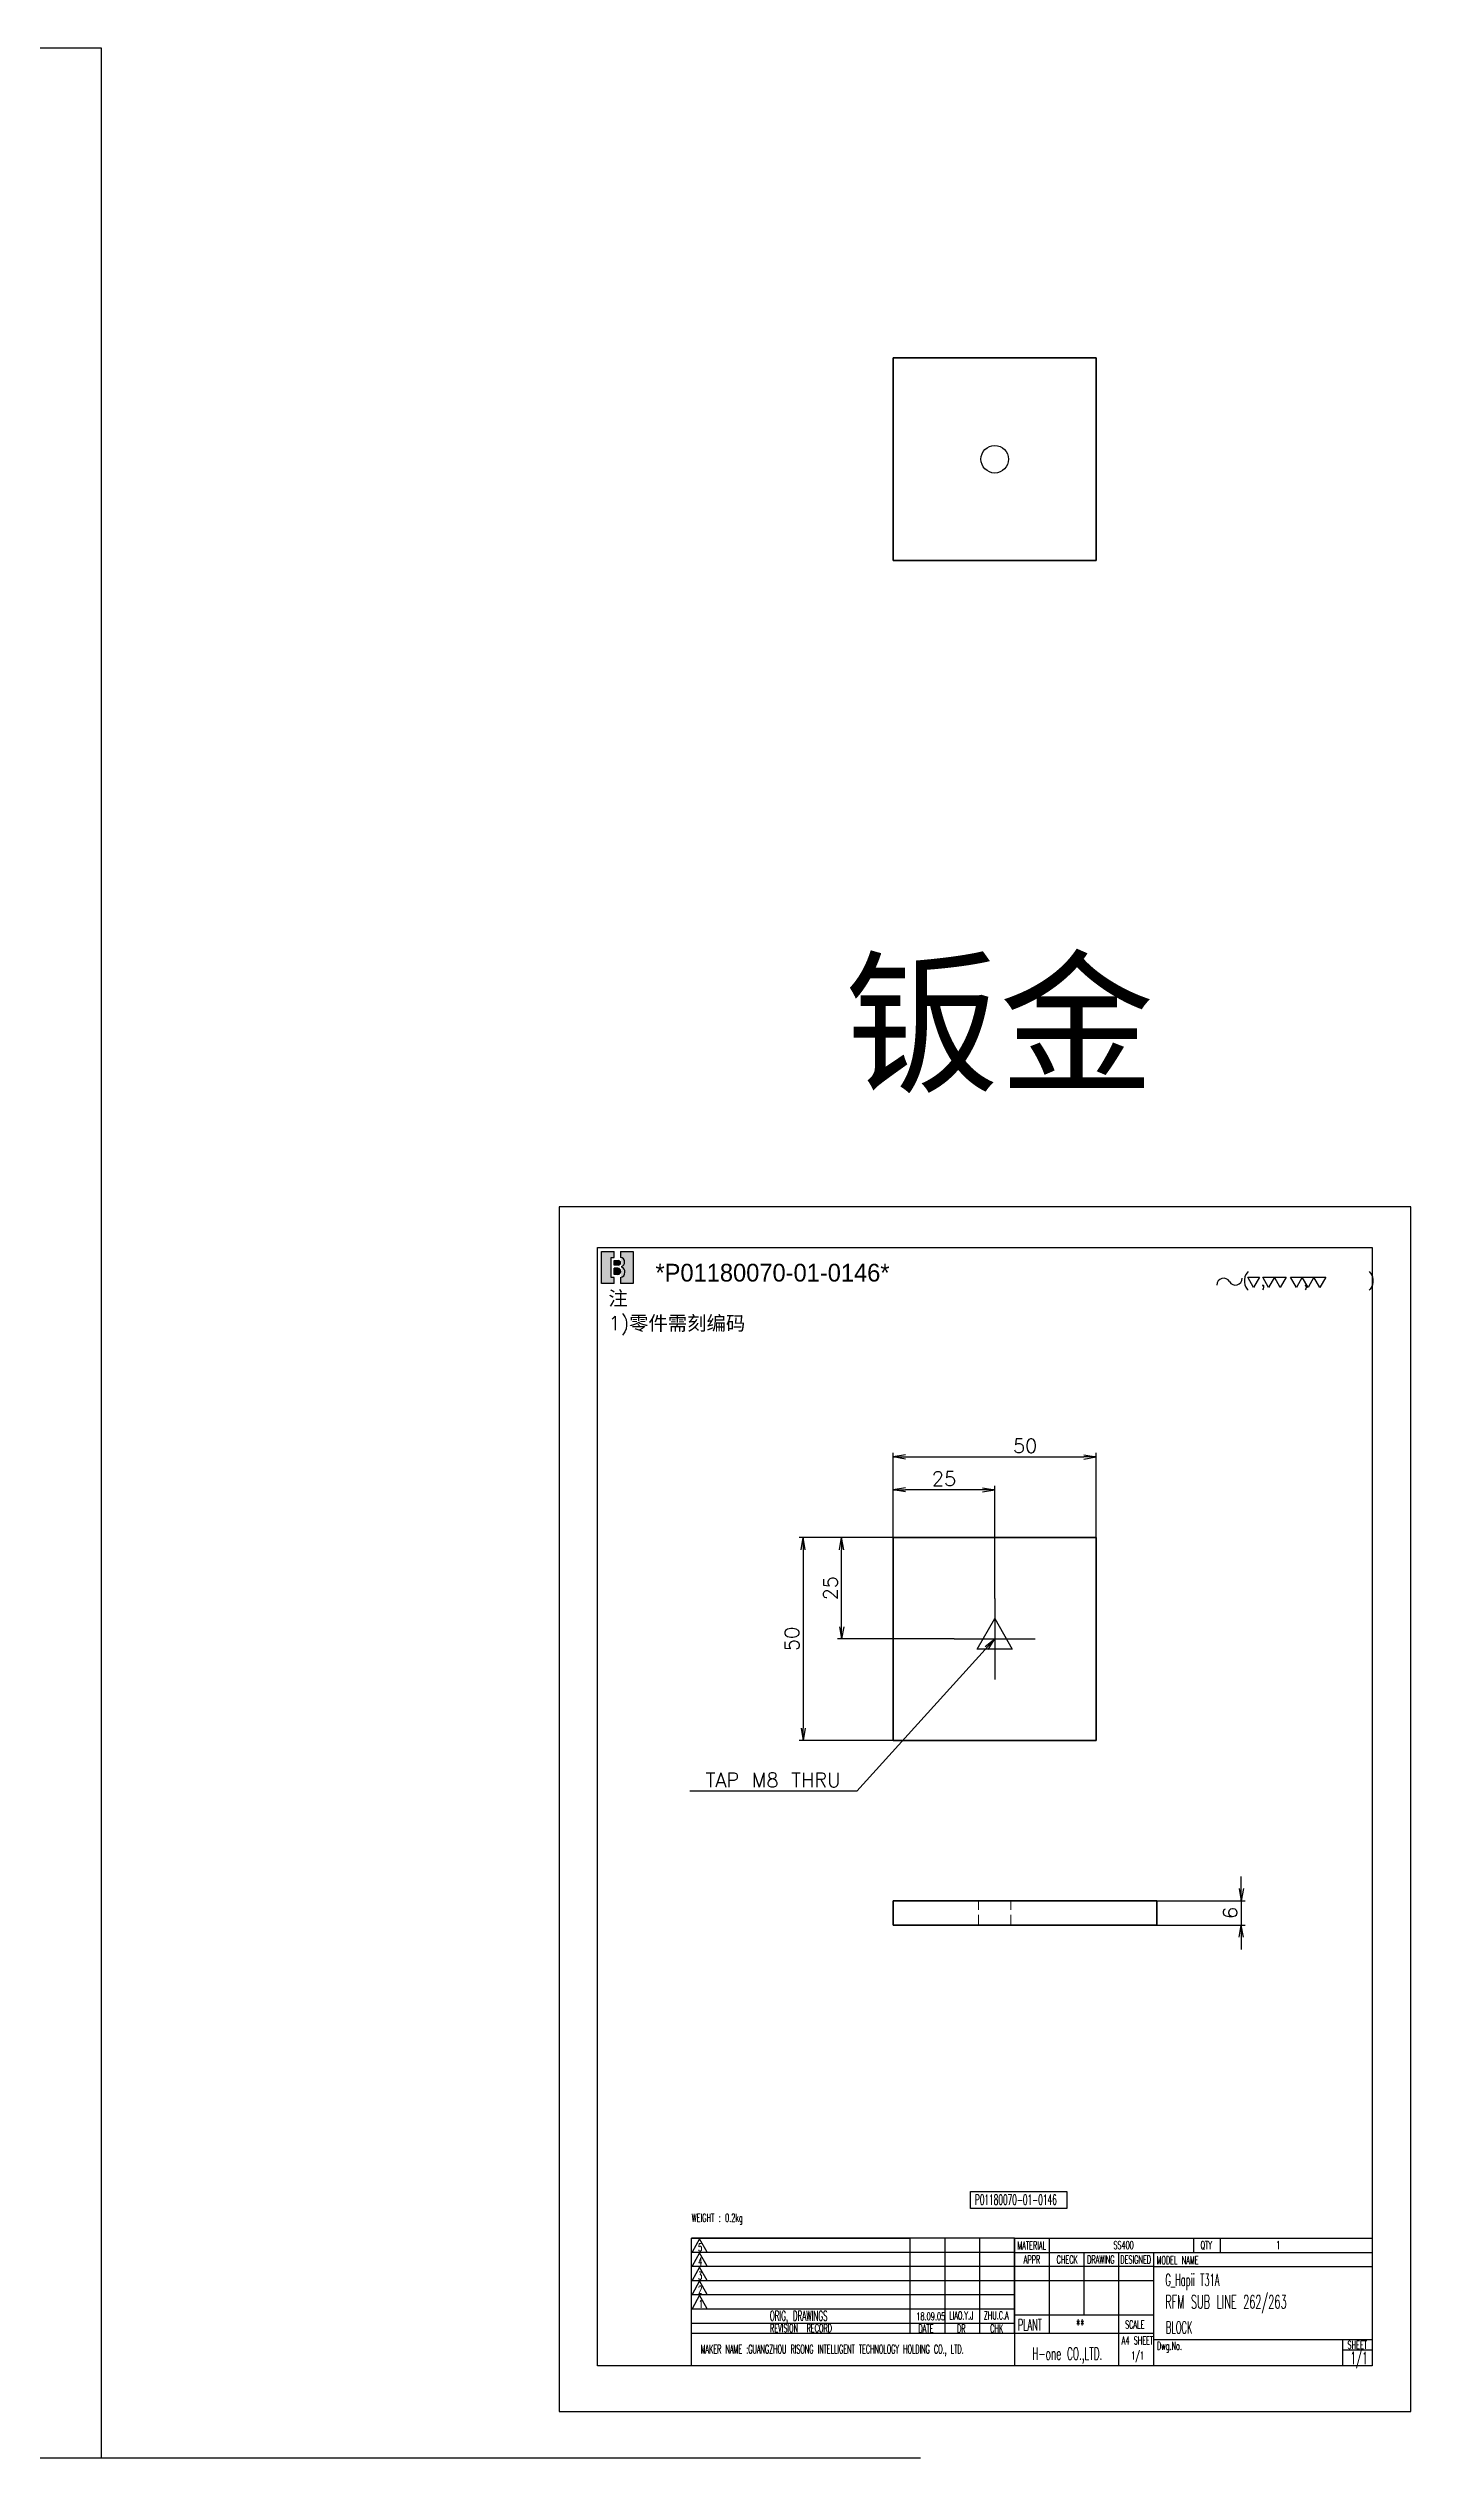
# Model space of a CAD drawing. Header units: inches. Extents: x 21 to 8642, y -3779 to 2137.
# Drawn here: x 8306 to 8642, y 19 to 613 of the extents above; entities that cross this region are included whole.
import ezdxf
from ezdxf.enums import TextEntityAlignment as Align

# ---------------------------------------------------------------- set-up
doc = ezdxf.new("R2010")
doc.units = ezdxf.units.IN
doc.header["$MEASUREMENT"] = 0
doc.linetypes.add('CENTER-HOKUTO', pattern=[23, 20, -1, 1, -1])
doc.linetypes.add('HIDDEN-HOKUTO', pattern=[3.8, 2.5, -1.3])
doc.layers.add('AM_7', color=2, linetype='CENTER-HOKUTO', lineweight=30)
doc.layers.add('AM_HID', color=1, linetype='HIDDEN-HOKUTO', lineweight=25)
doc.layers.add('title_frame', color=7, linetype='Continuous')
doc.layers.add('word_dim', color=253, linetype='Continuous')
doc.styles.add('MX_NOTE_STANDARD', font='txt.shx', dxfattribs={"bigfont": 'bigfont.shx'})
doc.styles.get("Standard").update_dxf_attribs({"font": 'txt', "bigfont": 'gbcbig.shx'})
doc.dimstyles.new('STANDARD1-1', dxfattribs={"dimtxt": 3.5, "dimasz": 3, "dimexe": 1, "dimexo": 0, "dimgap": 1, "dimtad": 3, "dimdsep": 46, "dimtxsty": 'Standard', "dimblk1": 'OPEN', "dimblk2": 'OPEN', "dimsah": 1, "dimcen": 0, "dimclrd": 256, "dimclre": 256, "dimclrt": 3, "dimazin": 2, "dimtfac": 1, "dimtmove": 0, "dimatfit": 3, "dimldrblk": 'OPEN', "dimfxl": 1, "dimtolj": 1, "dimlwd": 25, "dimlwe": 25, "dimarcsym": 0})

# ---------------------------------------------------------------- blocks, each defined once
blk = doc.blocks.new('_Open')
at = {"color": 0, "lineweight": -2}
for p, q in [((-1, 0.17), (0, 0)), ((-1, -0.17), (0, 0)), ((0, 0), (-1, 0))]:
    blk.add_line(p, q, dxfattribs=at)
blk = doc.blocks.new('*D208')
at = {"layer": 'DEFPOINTS', "color": 0, "linetype": 'Continuous', "ltscale": 2, "transparency": 16777216}
for p in [(8514.37, 245.78), (8492.12, 195.78), (8514.37, 195.78)]:
    blk.add_point(p, dxfattribs=at)
at = {"layer": 'word_dim', "linetype": 'Continuous', "lineweight": 25, "ltscale": 2, "transparency": 16777216}
for p, q in [((8514.37, 245.78), (8491.12, 245.78)), ((8492.12, 242.78), (8492.12, 198.78)), ((8514.37, 195.78), (8491.12, 195.78))]:
    blk.add_line(p, q, dxfattribs=at)
at = {"layer": 'word_dim', "linetype": 'Continuous', "lineweight": 25, "ltscale": 2, "transparency": 16777216, "xscale": 3, "yscale": 3, "zscale": 3}
for p, rotation in [((8492.12, 245.78), 90), ((8492.12, 195.78), 270)]:
    blk.add_blockref('_Open', p, dxfattribs=dict(at, rotation=rotation))
at = {"layer": 'word_dim', "color": 3, "linetype": 'Continuous', "lineweight": 13, "ltscale": 2, "transparency": 16777216, "insert": (8489.37, 220.78), "char_height": 3.5, "attachment_point": 5, "rotation": 90}
blk.add_mtext('\\A1;50', dxfattribs=at)
blk = doc.blocks.new('*D209')
at = {"layer": 'DEFPOINTS', "color": 0, "linetype": 'Continuous', "ltscale": 2, "transparency": 16777216}
for p in [(8564.37, 265.63), (8514.37, 245.78), (8564.37, 245.78)]:
    blk.add_point(p, dxfattribs=at)
at = {"layer": 'word_dim', "linetype": 'Continuous', "lineweight": 25, "ltscale": 2, "transparency": 16777216}
for p, q in [((8514.37, 245.78), (8514.37, 266.63)), ((8517.37, 265.63), (8561.37, 265.63)), ((8564.37, 245.78), (8564.37, 266.63))]:
    blk.add_line(p, q, dxfattribs=at)
at = {"layer": 'word_dim', "linetype": 'Continuous', "lineweight": 25, "ltscale": 2, "transparency": 16777216, "xscale": 3, "yscale": 3, "zscale": 3, "rotation": 180}
blk.add_blockref('_Open', (8514.37, 265.63), dxfattribs=at)
at = {"layer": 'word_dim', "linetype": 'Continuous', "lineweight": 25, "ltscale": 2, "transparency": 16777216, "xscale": 3, "yscale": 3, "zscale": 3}
blk.add_blockref('_Open', (8564.37, 265.63), dxfattribs=at)
at = {"layer": 'word_dim', "color": 3, "linetype": 'Continuous', "lineweight": 13, "ltscale": 2, "transparency": 16777216, "insert": (8546.87, 268.38), "char_height": 3.5, "attachment_point": 5}
blk.add_mtext('\\A1;50', dxfattribs=at)
blk = doc.blocks.new('*D210')
at = {"layer": 'DEFPOINTS', "color": 0, "linetype": 'Continuous', "ltscale": 2, "transparency": 16777216}
for p in [(8579.37, 156.23), (8579.37, 150.23), (8600.16, 150.23)]:
    blk.add_point(p, dxfattribs=at)
at = {"layer": 'word_dim', "linetype": 'Continuous', "lineweight": 25, "ltscale": 2, "transparency": 16777216}
for p, q in [((8600.16, 159.23), (8600.16, 162.23)), ((8579.37, 156.23), (8601.16, 156.23)), ((8600.16, 156.23), (8600.16, 150.23)), ((8579.37, 150.23), (8601.16, 150.23)), ((8600.16, 147.23), (8600.16, 144.23))]:
    blk.add_line(p, q, dxfattribs=at)
at = {"layer": 'word_dim', "linetype": 'Continuous', "lineweight": 25, "ltscale": 2, "transparency": 16777216, "xscale": 3, "yscale": 3, "zscale": 3}
for p, rotation in [((8600.16, 156.23), 270), ((8600.16, 150.23), 90)]:
    blk.add_blockref('_Open', p, dxfattribs=dict(at, rotation=rotation))
at = {"layer": 'word_dim', "color": 3, "linetype": 'Continuous', "lineweight": 13, "ltscale": 2, "transparency": 16777216, "insert": (8597.41, 153.23), "char_height": 3.5, "attachment_point": 5, "rotation": 90}
blk.add_mtext('\\A1;6', dxfattribs=at)
blk = doc.blocks.new('shiage0')
at = {"layer": 'word_dim', "color": 3, "linetype": 'Continuous'}
for centre, start, end in [((1.69, 0), 30, 180), ((4.61, 1.69), 210, 0)]:
    blk.add_arc(centre, 1.69, start, end, dxfattribs=at)
blk = doc.blocks.new('10')
at = {"layer": 'title_frame', "color": 3, "linetype": 'Continuous'}
for points in [[(9.63, 2.65), (8.18, 5.15), (11.07, 5.15)], [(13.31, 2.65), (11.86, 5.15), (17.64, 5.15), (16.2, 2.65), (14.75, 5.15)], [(20.17, 2.65), (18.73, 5.15), (27.4, 5.15), (25.95, 2.65), (24.51, 5.15), (23.06, 2.65), (21.62, 5.15)]]:
    blk.add_lwpolyline(points, close=True, dxfattribs=at)
blk.add_blockref('shiage0', (0.52, 3.24), dxfattribs=at)
blk.add_text('( ,   ,     )', height=3, dxfattribs=at).set_placement((6.84, 2.97))
blk = doc.blocks.new('B機密ﾏｰｸ')
blk.add_hatch(color=1).paths.add_polyline_path([(0.4, 0.815), (0.4, 1), (0, 1), (0, 0), (0.4, 0), (0.4, 0.185), (0.3, 0.185), (0.3, 0.815)])
h = blk.add_hatch(color=1)
edge = h.paths.add_edge_path()
edge.add_line((0.6, 1), (0.6, 0.814))
edge.add_arc((0.585, 0.67), 0.145, 0, 84.06223, ccw=False)
edge.add_arc((0.585, 0.67), 0.145, -69.82873, 0, ccw=False)
edge.add_line((0.635, 0.534), (0.635, 0.512))
edge.add_arc((0.57, 0.355), 0.17, 0, 67.52049, ccw=False)
edge.add_arc((0.57, 0.355), 0.17, -79.83575, 0, ccw=False)
edge.add_line((0.6, 0.188), (0.6, 0))
edge.add_line((0.6, 0), (1, 0))
edge.add_line((1, 0), (1, 1))
edge.add_line((1, 1), (0.6, 1))
h = blk.add_hatch(color=1)
edge = h.paths.add_edge_path()
edge.add_arc((0.53, 0.645), 0.07, 360, 450)
edge.add_line((0.53, 0.715), (0.4, 0.715))
edge.add_line((0.4, 0.715), (0.4, 0.575))
edge.add_line((0.4, 0.575), (0.53, 0.575))
edge.add_arc((0.53, 0.645), 0.07, 270, 360)
h = blk.add_hatch(color=1)
edge = h.paths.add_edge_path()
edge.add_arc((0.515, 0.38), 0.095, 0, 90)
edge.add_line((0.515, 0.475), (0.4, 0.475))
edge.add_line((0.4, 0.475), (0.4, 0.285))
edge.add_line((0.4, 0.285), (0.515, 0.285))
edge.add_arc((0.515, 0.38), 0.095, 270, 360)
at = {"color": 1}
for p, q in [((0, 0), (0, 1)), ((0, 1), (0.4, 1)), ((0.3, 0.815), (0.4, 0.815)), ((0.3, 0.185), (0.3, 0.815)), ((0.4, 0.815), (0.4, 1)), ((0.6, 1), (0.6, 0.814)), ((0.6, 1), (1, 1)), ((1, 1), (1, 0)), ((0.4, 0.185), (0.3, 0.185)), ((0.4, 0.715), (0.53, 0.715)), ((0.4, 0.575), (0.4, 0.715)), ((0.53, 0.575), (0.4, 0.575)), ((0.515, 0.475), (0.4, 0.475)), ((0.4, 0.285), (0.4, 0.475)), ((0.515, 0.285), (0.4, 0.285)), ((0.4, 0), (0.4, 0.185)), ((0.57, 0.525), (0.57, 0.525)), ((0.6, 0.645), (0.6, 0.645)), ((0.6, 0.188), (0.6, 0)), ((0.61, 0.38), (0.61, 0.38)), ((0.635, 0.534), (0.635, 0.512)), ((0.73, 0.67), (0.73, 0.67)), ((0.74, 0.355), (0.74, 0.355)), ((0.4, 0), (0, 0)), ((1, 0), (0.6, 0))]:
    blk.add_line(p, q, dxfattribs=at)
for centre, radius, start, end in [((0.585, 0.67), 0.145, 360, 84.06223), ((0.515, 0.38), 0.095, 0, 90), ((0.515, 0.38), 0.095, 270, 0), ((0.53, 0.645), 0.07, 360, 90), ((0.53, 0.645), 0.07, 270, 360), ((0.57, 0.355), 0.17, 280.16425, 0), ((0.585, 0.67), 0.145, 290.17127, 0), ((0.57, 0.355), 0.17, 0, 67.52049)]:
    blk.add_arc(centre, radius, start, end, dxfattribs=at)
blk.add_attdef('B機密ﾏｰｸ', (-0.086, 1.075), '', height=0.2)
blk = doc.blocks.new('MARK_M8BOLT')
at = {"color": 3, "linetype": 'Continuous'}
for p, q in [((-2.17, -1.25), (0, 2.5)), ((0, 2.5), (2.17, -1.25)), ((2.17, -1.25), (-2.17, -1.25))]:
    blk.add_line(p, q, dxfattribs=at)
blk = doc.blocks.new('MARK_CENTER')
at = {"color": 2, "linetype": 'CENTER-HOKUTO'}
for p, q in [((0, 10), (0, -10)), ((-10, 0), (10, 0))]:
    blk.add_line(p, q, dxfattribs=at)
blk = doc.blocks.new('*D211')
at = {"layer": 'DEFPOINTS', "color": 0, "linetype": 'Continuous', "ltscale": 2, "transparency": 16777216}
for p in [(8501.62, 245.78), (8524.37, 245.78), (8529.37, 220.78)]:
    blk.add_point(p, dxfattribs=at)
at = {"layer": 'word_dim', "linetype": 'Continuous', "lineweight": 25, "ltscale": 2, "transparency": 16777216}
for p, q in [((8524.37, 245.78), (8500.62, 245.78)), ((8501.62, 223.78), (8501.62, 242.78)), ((8529.37, 220.78), (8500.62, 220.78))]:
    blk.add_line(p, q, dxfattribs=at)
at = {"layer": 'word_dim', "linetype": 'Continuous', "lineweight": 25, "ltscale": 2, "transparency": 16777216, "xscale": 3, "yscale": 3, "zscale": 3}
for p, rotation in [((8501.62, 245.78), 90), ((8501.62, 220.78), 270)]:
    blk.add_blockref('_Open', p, dxfattribs=dict(at, rotation=rotation))
at = {"layer": 'word_dim', "color": 3, "linetype": 'Continuous', "lineweight": 13, "ltscale": 2, "transparency": 16777216, "insert": (8498.87, 233.28), "char_height": 3.5, "attachment_point": 5, "rotation": 90}
blk.add_mtext('\\A1;25', dxfattribs=at)
blk = doc.blocks.new('*D212')
at = {"layer": 'DEFPOINTS', "color": 0, "linetype": 'Continuous', "ltscale": 2, "transparency": 16777216}
for p in [(8514.37, 257.52), (8514.37, 245.78), (8539.37, 230.78)]:
    blk.add_point(p, dxfattribs=at)
at = {"layer": 'word_dim', "linetype": 'Continuous', "lineweight": 25, "ltscale": 2, "transparency": 16777216}
for p, q in [((8514.37, 245.78), (8514.37, 258.52)), ((8536.37, 257.52), (8517.37, 257.52)), ((8539.37, 230.78), (8539.37, 258.52))]:
    blk.add_line(p, q, dxfattribs=at)
at = {"layer": 'word_dim', "linetype": 'Continuous', "lineweight": 25, "ltscale": 2, "transparency": 16777216, "xscale": 3, "yscale": 3, "zscale": 3, "rotation": 180}
blk.add_blockref('_Open', (8514.37, 257.52), dxfattribs=at)
at = {"layer": 'word_dim', "linetype": 'Continuous', "lineweight": 25, "ltscale": 2, "transparency": 16777216, "xscale": 3, "yscale": 3, "zscale": 3}
blk.add_blockref('_Open', (8539.37, 257.52), dxfattribs=at)
at = {"layer": 'word_dim', "color": 3, "linetype": 'Continuous', "lineweight": 13, "ltscale": 2, "transparency": 16777216, "insert": (8526.87, 260.27), "char_height": 3.5, "attachment_point": 5}
blk.add_mtext('\\A1;25', dxfattribs=at)

msp = doc.modelspace()

# ---------------------------------------------------------------- linework, layer by layer
at = {"color": 7, "lineweight": 35}
for p, q in [((8514.369, 536.593), (8514.369, 486.593)), ((8514.369, 536.593), (8564.369, 536.593)), ((8564.369, 486.593), (8564.369, 536.593)), ((8564.369, 486.593), (8514.369, 486.593)), ((8514.369, 245.777), (8514.369, 195.777)), ((8514.369, 245.777), (8564.369, 245.777)), ((8564.369, 195.777), (8564.369, 245.777)), ((8564.369, 195.777), (8514.369, 195.777)), ((8579.369, 156.227), (8514.369, 156.227)), ((8579.369, 150.227), (8514.369, 150.227))]:
    msp.add_line(p, q, dxfattribs=at)
at = {"color": 7, "lineweight": 35, "ltscale": 0.15}
for p, q in [((8514.369, 150.227), (8514.369, 156.227)), ((8579.369, 150.227), (8579.369, 156.227))]:
    msp.add_line(p, q, dxfattribs=at)
at = {"linetype": 'Continuous'}
msp.add_line((8578.564, 66.055), (8632.464, 66.055), dxfattribs=at)
msp.add_circle((8539.369, 511.593), 3.4)
at = {"layer": 'AM_7', "lineweight": 13, "ltscale": 0.216016}
msp.add_line((8543.69, 220.777), (8535.049, 220.777), dxfattribs=at)
at = {"layer": 'AM_7', "lineweight": 13, "ltscale": 0.216028}
msp.add_line((8539.369, 225.097), (8539.369, 216.456), dxfattribs=at)
at = {"layer": 'AM_HID', "lineweight": 13}
for p, q in [((8535.369, 150.227), (8535.369, 156.227)), ((8543.369, 150.227), (8543.369, 156.227))]:
    msp.add_line(p, q, dxfattribs=at)
at = {"layer": 'title_frame'}
for p, q in [((8441.464, 317.305), (8632.464, 317.305)), ((8441.464, 41.555), (8441.464, 317.305)), ((8446.464, 317.305), (8632.464, 317.305)), ((8632.464, 317.305), (8632.464, 41.555)), ((8533.421, 84.571), (8557.164, 84.571)), ((8533.421, 80.371), (8533.421, 84.571)), ((8557.164, 84.571), (8557.164, 80.371)), ((8557.164, 80.371), (8533.421, 80.371)), ((8464.639, 41.555), (8464.639, 73.055)), ((8464.639, 73.055), (8518.539, 73.055)), ((8544.264, 73.055), (8464.639, 73.055)), ((8466.619, 72.931), (8464.739, 69.609)), ((8468.498, 69.609), (8466.619, 72.931)), ((8518.539, 49.555), (8518.539, 73.055)), ((8527.114, 49.555), (8527.114, 73.055)), ((8527.114, 49.555), (8527.114, 73.055)), ((8535.689, 49.555), (8535.689, 73.055)), ((8535.689, 49.555), (8535.689, 73.055)), ((8544.264, 73.055), (8544.264, 69.555)), ((8544.264, 49.555), (8544.264, 73.055)), ((8544.264, 73.055), (8544.264, 41.555)), ((8544.264, 73.055), (8544.264, 41.555)), ((8544.264, 73.055), (8632.464, 73.055)), ((8552.839, 49.555), (8552.839, 73.055)), ((8588.364, 73.055), (8588.364, 69.555)), ((8594.936, 73.055), (8594.936, 69.555)), ((8518.539, 69.555), (8464.639, 69.555)), ((8544.264, 69.555), (8464.639, 69.555)), ((8518.539, 66.055), (8464.639, 66.055)), ((8544.264, 66.055), (8464.639, 66.055)), ((8464.739, 69.609), (8468.498, 69.609)), ((8466.619, 69.454), (8464.739, 66.132)), ((8464.739, 66.132), (8468.498, 66.132)), ((8466.619, 65.924), (8464.739, 62.602)), ((8468.498, 66.132), (8466.619, 69.454)), ((8468.498, 62.602), (8466.619, 65.924)), ((8544.264, 69.555), (8632.464, 69.555)), ((8578.564, 66.055), (8544.264, 66.055)), ((8561.414, 54.151), (8561.414, 69.555)), ((8569.989, 41.555), (8569.989, 69.555)), ((8578.564, 41.555), (8578.564, 69.555)), ((8518.539, 62.555), (8464.639, 62.555)), ((8544.264, 62.555), (8464.639, 62.555)), ((8464.739, 62.602), (8468.498, 62.602)), ((8466.619, 62.511), (8464.739, 59.189)), ((8468.498, 59.189), (8466.619, 62.511)), ((8578.564, 62.555), (8544.264, 62.555)), ((8518.539, 59.055), (8464.639, 59.055)), ((8544.264, 59.055), (8464.639, 59.055)), ((8518.539, 55.555), (8464.639, 55.555)), ((8544.264, 55.555), (8464.639, 55.555)), ((8464.739, 59.189), (8468.498, 59.189)), ((8466.619, 58.982), (8464.739, 55.66)), ((8464.739, 55.66), (8468.498, 55.66)), ((8468.498, 55.66), (8466.619, 58.982)), ((8544.264, 54.151), (8578.564, 54.151)), ((8518.539, 52.055), (8464.639, 52.055)), ((8544.264, 52.055), (8464.639, 52.055)), ((8544.264, 49.555), (8464.639, 49.555)), ((8578.564, 49.555), (8544.264, 49.555)), ((8578.564, 48.055), (8632.464, 48.055)), ((8625.114, 48.055), (8625.114, 41.555)), ((8625.114, 45.555), (8632.464, 45.555)), ((8632.464, 41.555), (8441.464, 41.555)), ((8632.464, 41.555), (8578.564, 41.555))]:
    msp.add_line(p, q, dxfattribs=at)
at = {"layer": 'title_frame', "color": 4}
for points in [[(8319.155, 612.914), (7479.155, 612.914), (7479.155, 18.914), (8319.155, 18.914)], [(8431.964, 30.305), (8641.964, 30.305), (8641.964, 327.305), (8431.964, 327.305)]]:
    msp.add_lwpolyline(points, close=True, dxfattribs=at)
at = {"layer": 'word_dim', "linetype": 'Continuous', "ltscale": 2}
msp.add_line((8319.155, 18.914), (8521.035, 18.914), dxfattribs=at)

# ---------------------------------------------------------------- block references
at = {"xscale": 7.778749999997672, "yscale": 7.9375, "zscale": 7.9375}
msp.add_blockref('B機密ﾏｰｸ', (8442.444, 308.367), dxfattribs=at)
at = {"layer": 'word_dim', "linetype": 'Continuous', "lineweight": 13, "ltscale": 2}
msp.add_blockref('10', (8593.581, 304.781), dxfattribs=at)
at = {"layer": 'word_dim', "color": 2, "linetype": 'CENTER-HOKUTO', "ltscale": 2}
msp.add_blockref('MARK_CENTER', (8539.369, 220.777), dxfattribs=at)
at = {"layer": 'word_dim', "color": 3, "linetype": 'Continuous', "ltscale": 2, "xscale": 2, "yscale": 2, "zscale": 2}
msp.add_blockref('MARK_M8BOLT', (8539.369, 220.777), dxfattribs=at)

# ---------------------------------------------------------------- texts
at = {"linetype": 'Continuous', "ltscale": 2, "insert": (8502.341, 386.533), "char_height": 28, "width": 97.82245, "attachment_point": 1}
msp.add_mtext('{\\fMicrosoft YaHei|b0|i0|c134|p34;\\C3;钣金}', dxfattribs=at)
at = {"ltscale": 2, "char_height": 3.5, "attachment_point": 1}
for s, insert, width in [('{\\fSimSun|b0|i0|c134|p2;\\C3;注}', (8444.116, 306.484), 10.36469), ('{\\Fromans,bigfont|c134;\\C3;1)\\fSimSun|b0|i0|c134|p2;零件需刻编码}', (8444.116, 300.354), 96.90613)]:
    msp.add_mtext(s, dxfattribs=dict(at, insert=insert, width=width))
at = {"linetype": 'Continuous', "char_height": 3, "width": 50.9, "attachment_point": 4}
for s, insert in [('{\\W0.5;\\C3;G_Hapii T\\Fromans,bigfont|c134;31\\Fromans,bigfont|c128;A}', (8581.443, 62.267)), ('{\\W0.5;\\C3;BLOCK}', (8581.564, 51.055))]:
    msp.add_mtext(s, dxfattribs=dict(at, insert=insert))
at = {"layer": 'title_frame', "color": 3, "style": 'MX_NOTE_STANDARD', "width": 0.5341}
for s, height, p in [('P01180070-01-0146', 2.5, (8534.481, 81.31)), ('WEIGHT : 0.2kg ', 2, (8464.663, 77.081)), ('5', 1.918, (8466.224, 69.835)), ('MATERIAL', 1.9728, (8544.936, 70.267)), ('SS400', 1.9728, (8568.637, 70.353)), ('QTY', 1.9728, (8590.137, 70.353)), ('1', 1.973, (8608.764, 70.353)), ('4', 1.918, (8466.224, 66.357)), ('APPR', 1.9728, (8546.531, 66.796)), ('CHECK', 1.9728, (8554.627, 66.796)), ('DRAWING', 1.9728, (8562.147, 66.796)), ('DESIGNED', 1.9728, (8570.338, 66.796)), ('MODEL NAME', 1.9728, (8579.267, 66.646)), ('3', 1.918, (8466.224, 62.828)), ('2', 1.918, (8466.224, 59.415)), ('RFM SUB LINE 262/263', 3.3, (8581.405, 55.698)), ('1', 1.918, (8466.42, 55.885)), ('ORIG, DRAWINGS', 2.4112, (8483.912, 52.717)), ('18.09.05', 1.9, (8520.047, 52.818)), ('REVISION  RECORD', 1.9728, (8483.962, 49.878)), ('DATE', 1.9728, (8520.576, 49.797)), ('DR', 1.9728, (8530.07, 49.786)), ('CHK', 1.9728, (8538.246, 49.82)), ('PLANT', 2.74, (8545.1, 50.324)), ('**', 2.74, (8559.457, 50.324)), ('A4 SHEET', 1.9728, (8570.693, 46.878)), ('SCALE', 1.9728, (8571.514, 50.774)), ('SHEET', 1.9728, (8626.353, 45.766)), ('MAKER NAME :GUANGZHOU RISONG INTELLIGENT TECHNOLOGY HOLDING CO., LTD.', 2.16, (8466.862, 44.621)), ('H-one CO.,LTD.', 3, (8548.619, 43.104)), ('1/1', 1.9728, (8573.045, 43.124)), ('Dwg.No.', 1.9728, (8579.352, 45.532)), ('1/1', 3, (8627.07, 42.03))]:
    msp.add_text(s, height=height, dxfattribs=at).set_placement(p)
for s, p in [('LIAO.Y.J', (8531.129, 52.429)), ('ZHU.C.A', (8539.747, 52.451))]:
    msp.add_text(s, height=1.9728, dxfattribs=at).set_placement(p, align=Align.BOTTOM_CENTER)
at = {"layer": 'word_dim', "color": 3, "linetype": 'Continuous', "insert": (8455.716, 313.246), "char_height": 4.361, "width": 100, "attachment_point": 1}
msp.add_mtext('{\\f3 of 9 Barcode|b0|i0|c0|p82;*P01180070-\\f3 of 9 Barcode|b0|i0|c134|p82;01\\f3 of 9 Barcode|b0|i0|c0|p82;-0\\f3 of 9 Barcode|b0|i0|c134|p82;146\\f3 of 9 Barcode|b0|i0|c0|p82;*}', dxfattribs=at)
at = {"layer": 'word_dim', "color": 3, "linetype": 'Continuous', "ltscale": 2, "insert": (8501.333, 184.252), "char_height": 3.5, "attachment_point": 9}
msp.add_mtext('TAP M{\\Fromans,bigfont|c134;8} THRU', dxfattribs=at)

# ---------------------------------------------------------------- dimensions: what is measured, and where the dimension line sits
at = {"layer": 'word_dim', "linetype": 'Continuous', "lineweight": 13, "ltscale": 2}
dim = msp.add_linear_dim(base=(8564.369, 265.626), p1=(8514.369, 245.777), p2=(8564.369, 245.777), dimstyle='STANDARD1-1', dxfattribs=at)
dim.commit()
dim.dimension.update_dxf_attribs({"geometry": '*D209', "text_midpoint": (8546.869, 265.626), "dimtype": 160})
dim = msp.add_linear_dim(base=(8514.369, 257.522), p1=(8539.369, 230.777), p2=(8514.369, 245.777), dimstyle='STANDARD1-1', dxfattribs=at)
dim.commit()
dim.dimension.update_dxf_attribs({"geometry": '*D212', "text_midpoint": (8526.869, 260.272)})
dim = msp.add_linear_dim(base=(8492.12, 195.777), p1=(8514.369, 245.777), p2=(8514.369, 195.777), angle=90, dimstyle='STANDARD1-1', dxfattribs=at)
dim.commit()
dim.dimension.update_dxf_attribs({"geometry": '*D208', "text_midpoint": (8492.12, 220.777), "dimtype": 160})
for base, p1, p2, picture, middle in [((8501.617, 245.777), (8529.369, 220.777), (8524.369, 245.777), '*D211', (8498.867, 233.277)), ((8600.156, 150.227), (8579.369, 156.227), (8579.369, 150.227), '*D210', (8597.406, 153.227))]:
    dim = msp.add_linear_dim(base=base, p1=p1, p2=p2, angle=90, dimstyle='STANDARD1-1', dxfattribs=at)
    dim.commit()
    dim.dimension.update_dxf_attribs({"geometry": picture, "text_midpoint": middle})

# ---------------------------------------------------------------- leaders
at = {"layer": 'word_dim', "linetype": 'Continuous', "ltscale": 2, "annotation_type": 0, "has_hookline": 1, "hookline_direction": 1, "text_width": 37.167}
msp.add_leader([(8539.369, 220.777), (8505.333, 183.252), (8502.333, 183.252)], dimstyle='STANDARD1-1', override={"dimtoh": 1, "dimtofl": 0}, dxfattribs=at)

doc.saveas('drawing.dxf')
